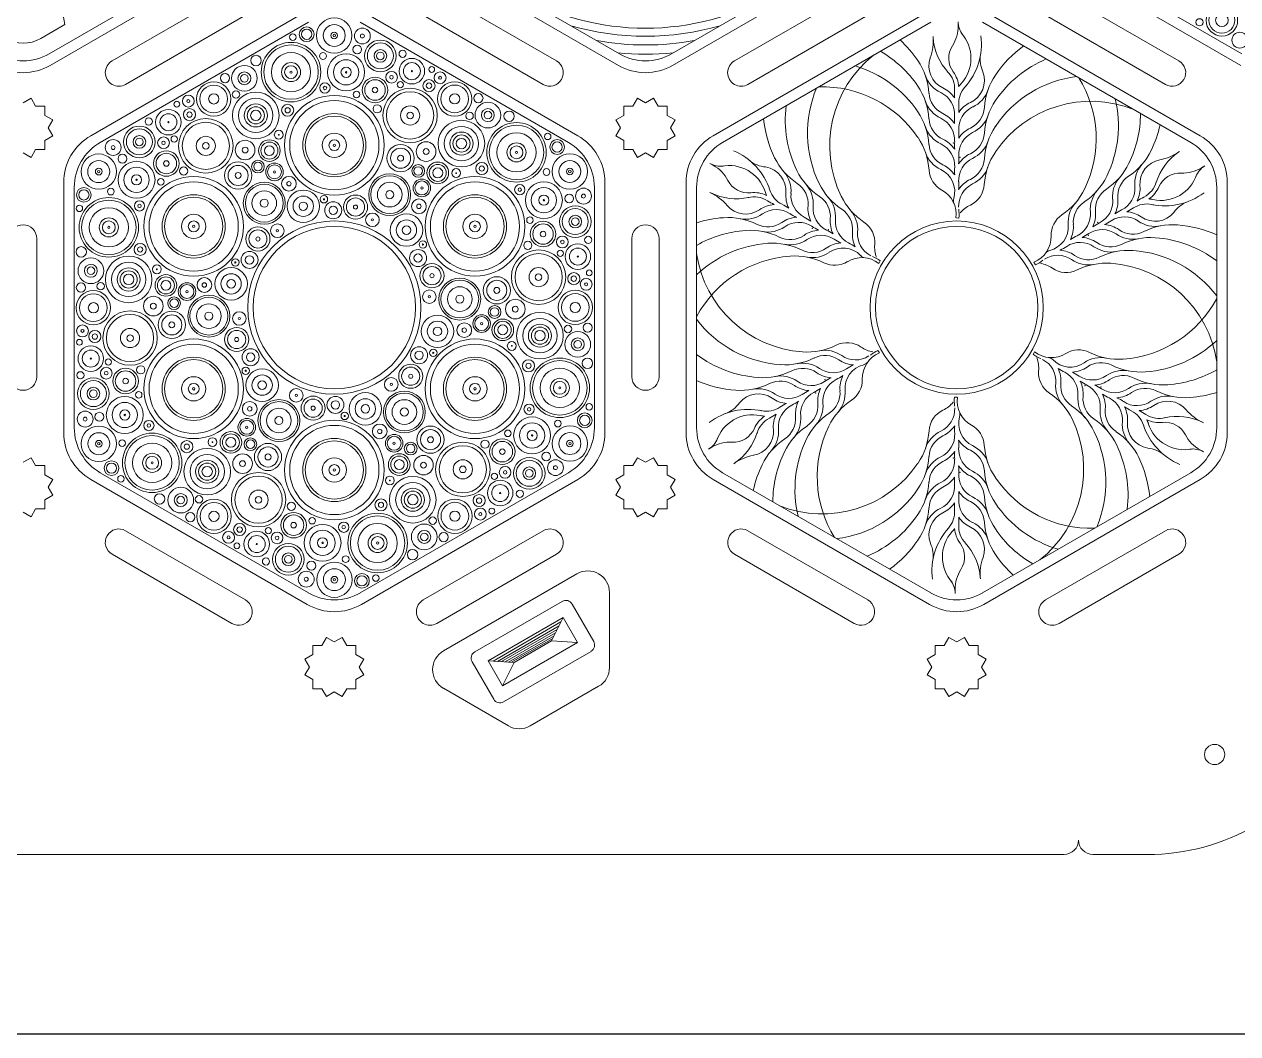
# Model space of a CAD drawing. Header units: millimetres. Extents: x -13 to 887, y 0 to 600.
# Drawn here: x 224 to 392.2, y 0 to 139.9 of the extents above; entities that cross this region are included whole.
import ezdxf

# ---------------------------------------------------------------- set-up
doc = ezdxf.new("R2010")
doc.units = ezdxf.units.MM
doc.layers.get('0').update_dxf_attribs({"true_color": 0x000000})
for name, color, linetype, lineweight, true_color in [('Cut_First', 1, 'Continuous', 20, 0xff0000), ('Cut_Second', 1, 'Continuous', 20, 0xff0000), ('Vector Engrave', 5, 'Continuous', 0, 0x0000ff)]:
    doc.layers.add(name, color=color, linetype=linetype, lineweight=lineweight, true_color=true_color)

msp = doc.modelspace()

# ---------------------------------------------------------------- linework, layer by layer
msp.add_line((-13, 0), (887, 0))
at = {"layer": 'Cut_First'}
for p, q in [((227.62, 134.17), (257.62, 151.49)), ((276.38, 151.49), (306.38, 134.17)), ((313.88, 134.17), (343.88, 151.49)), ((362.62, 151.49), (392.62, 134.17)), ((263.25, 141.75), (233.25, 124.43)), ((300.75, 124.43), (270.75, 141.75)), ((349.5, 141.75), (319.5, 124.43)), ((387, 124.43), (357, 141.75)), ((229.5, 117.93), (229.5, 83.29)), ((304.5, 83.29), (304.5, 117.93)), ((315.75, 117.93), (315.75, 83.29)), ((390.75, 83.29), (390.75, 117.93)), ((233.25, 76.79), (263.25, 59.47)), ((270.75, 59.47), (300.75, 76.79)), ((319.5, 76.79), (349.5, 59.47)), ((357, 59.47), (387, 76.79))]:
    msp.add_line(p, q, dxfattribs=at)
for centre, radius in [((267, 100.61), 11.25), ((353.25, 100.61), 11.25), ((389, 38.69), 1.4)]:
    msp.add_circle(centre, radius, dxfattribs=at)
for centre, start, end in [((223.87, 140.66), 240, 300), ((310.12, 140.66), 240, 300), ((237, 117.93), 120, 180), ((297, 117.93), 360, 60), ((323.25, 117.93), 120, 180), ((383.25, 117.93), 360, 60), ((237, 83.29), 180, 240), ((297, 83.29), 300, 360), ((323.25, 83.29), 180, 240), ((383.25, 83.29), 300, 360), ((267, 65.97), 240, 300), ((353.25, 65.97), 240, 300)]:
    msp.add_arc(centre, 7.5, start, end, dxfattribs=at)
at = {"layer": 'Cut_Second'}
for p, q in [((236.2, 134.79), (252.8, 144.37)), ((281.2, 144.37), (297.8, 134.79)), ((322.45, 134.79), (339.05, 144.37)), ((367.45, 144.37), (384.05, 134.79)), ((254.68, 141.13), (238.07, 131.54)), ((295.93, 131.54), (279.32, 141.13)), ((340.93, 141.13), (324.32, 131.54)), ((382.18, 131.54), (365.57, 141.13)), ((224.97, 129.61), (223.87, 128.97)), ((225.61, 128.51), (224.97, 129.61)), ((309.03, 129.61), (308.39, 128.51)), ((310.12, 128.97), (309.03, 129.61)), ((311.22, 129.61), (310.12, 128.97)), ((311.86, 128.51), (311.22, 129.61)), ((226.87, 128.51), (225.61, 128.51)), ((226.87, 127.24), (226.87, 128.51)), ((308.39, 128.51), (307.12, 128.51)), ((307.12, 128.51), (307.12, 127.24)), ((313.12, 128.51), (311.86, 128.51)), ((313.12, 127.24), (313.12, 128.51)), ((227.97, 126.61), (226.87, 127.24)), ((227.34, 125.51), (227.97, 126.61)), ((307.12, 127.24), (306.03, 126.61)), ((306.03, 126.61), (306.66, 125.51)), ((314.22, 126.61), (313.12, 127.24)), ((313.59, 125.51), (314.22, 126.61)), ((227.97, 124.41), (227.34, 125.51)), ((306.66, 125.51), (306.03, 124.41)), ((314.22, 124.41), (313.59, 125.51)), ((226.87, 123.78), (227.97, 124.41)), ((226.87, 122.51), (226.87, 123.78)), ((306.03, 124.41), (307.12, 123.78)), ((307.12, 123.78), (307.12, 122.51)), ((313.12, 123.78), (314.22, 124.41)), ((313.12, 122.51), (313.12, 123.78)), ((223.87, 122.04), (224.97, 121.41)), ((224.97, 121.41), (225.61, 122.51)), ((225.61, 122.51), (226.87, 122.51)), ((307.12, 122.51), (308.39, 122.51)), ((308.39, 122.51), (309.03, 121.41)), ((309.03, 121.41), (310.12, 122.04)), ((310.12, 122.04), (311.22, 121.41)), ((311.22, 121.41), (311.86, 122.51)), ((311.86, 122.51), (313.12, 122.51)), ((225.75, 110.19), (225.75, 91.03)), ((308.25, 91.03), (308.25, 110.19)), ((312, 110.19), (312, 91.03)), ((224.97, 79.81), (223.87, 79.18)), ((225.61, 78.71), (224.97, 79.81)), ((309.03, 79.81), (308.39, 78.71)), ((310.12, 79.18), (309.03, 79.81)), ((311.22, 79.81), (310.12, 79.18)), ((311.86, 78.71), (311.22, 79.81)), ((226.87, 78.71), (225.61, 78.71)), ((226.87, 77.44), (226.87, 78.71)), ((227.97, 76.81), (226.87, 77.44)), ((307.12, 77.44), (306.03, 76.81)), ((308.39, 78.71), (307.12, 78.71)), ((307.12, 78.71), (307.12, 77.44)), ((313.12, 78.71), (311.86, 78.71)), ((313.12, 77.44), (313.12, 78.71)), ((314.22, 76.81), (313.12, 77.44)), ((227.34, 75.71), (227.97, 76.81)), ((227.97, 74.61), (227.34, 75.71)), ((306.03, 76.81), (306.66, 75.71)), ((306.66, 75.71), (306.03, 74.61)), ((313.59, 75.71), (314.22, 76.81)), ((314.22, 74.61), (313.59, 75.71)), ((226.87, 73.98), (227.97, 74.61)), ((306.03, 74.61), (307.12, 73.98)), ((313.12, 73.98), (314.22, 74.61)), ((224.97, 71.61), (225.61, 72.71)), ((225.61, 72.71), (226.87, 72.71)), ((226.87, 72.71), (226.87, 73.98)), ((307.12, 73.98), (307.12, 72.71)), ((307.12, 72.71), (308.39, 72.71)), ((308.39, 72.71), (309.03, 71.61)), ((311.22, 71.61), (311.86, 72.71)), ((311.86, 72.71), (313.12, 72.71)), ((313.12, 72.71), (313.12, 73.98)), ((223.87, 72.25), (224.97, 71.61)), ((309.03, 71.61), (310.12, 72.25)), ((310.12, 72.25), (311.22, 71.61)), ((238.07, 69.68), (254.68, 60.1)), ((279.32, 60.1), (295.93, 69.68)), ((324.32, 69.68), (340.93, 60.1)), ((365.57, 60.1), (382.18, 69.68)), ((252.8, 56.85), (236.2, 66.43)), ((297.8, 66.43), (281.2, 56.85)), ((339.05, 56.85), (322.45, 66.43)), ((384.05, 66.43), (367.45, 56.85)), ((300.63, 63.73), (282.12, 53.05)), ((305.13, 61.13), (305.13, 50.74)), ((265.9, 54.91), (265.27, 53.81)), ((267, 54.28), (265.9, 54.91)), ((268.1, 54.91), (267, 54.28)), ((268.73, 53.81), (268.1, 54.91)), ((352.15, 54.91), (351.52, 53.81)), ((353.25, 54.28), (352.15, 54.91)), ((354.35, 54.91), (353.25, 54.28)), ((354.98, 53.81), (354.35, 54.91)), ((264, 52.55), (262.9, 51.91)), ((265.27, 53.81), (264, 53.81)), ((264, 53.81), (264, 52.55)), ((270, 53.81), (268.73, 53.81)), ((270, 52.55), (270, 53.81)), ((271.1, 51.91), (270, 52.55)), ((350.25, 52.55), (349.15, 51.91)), ((351.52, 53.81), (350.25, 53.81)), ((350.25, 53.81), (350.25, 52.55)), ((356.25, 53.81), (354.98, 53.81)), ((356.25, 52.55), (356.25, 53.81)), ((357.35, 51.91), (356.25, 52.55)), ((262.9, 51.91), (263.54, 50.81)), ((263.54, 50.81), (262.9, 49.72)), ((270.46, 50.81), (271.1, 51.91)), ((271.1, 49.72), (270.46, 50.81)), ((349.15, 51.91), (349.79, 50.81)), ((349.79, 50.81), (349.15, 49.72)), ((356.71, 50.81), (357.35, 51.91)), ((357.35, 49.72), (356.71, 50.81)), ((262.9, 49.72), (264, 49.08)), ((264, 49.08), (264, 47.81)), ((270, 49.08), (271.1, 49.72)), ((270, 47.81), (270, 49.08)), ((349.15, 49.72), (350.25, 49.08)), ((350.25, 49.08), (350.25, 47.81)), ((356.25, 49.08), (357.35, 49.72)), ((356.25, 47.81), (356.25, 49.08)), ((264, 47.81), (265.27, 47.81)), ((265.27, 47.81), (265.9, 46.72)), ((265.9, 46.72), (267, 47.35)), ((267, 47.35), (268.1, 46.72)), ((268.1, 46.72), (268.73, 47.81)), ((268.73, 47.81), (270, 47.81)), ((291.12, 42.66), (282.12, 47.86)), ((303.63, 48.14), (294.12, 42.66)), ((350.25, 47.81), (351.52, 47.81)), ((351.52, 47.81), (352.15, 46.72)), ((352.15, 46.72), (353.25, 47.35)), ((353.25, 47.35), (354.35, 46.72)), ((354.35, 46.72), (354.98, 47.81)), ((354.98, 47.81), (356.25, 47.81)), ((368.13, 24.84), (165.87, 24.84)), ((379.68, 24.84), (372.13, 24.84))]:
    msp.add_line(p, q, dxfattribs=at)
for centre, radius, start, end in [((237.14, 133.17), 1.88, 120, 300), ((296.86, 133.17), 1.88, 240, 60), ((323.39, 133.17), 1.88, 120, 300), ((383.11, 133.17), 1.88, 240, 60), ((223.87, 110.19), 1.88, 0, 180), ((310.12, 110.19), 1.88, 0, 180), ((223.87, 91.03), 1.88, 180, 0), ((310.12, 91.03), 1.88, 180, 0), ((237.14, 68.06), 1.88, 60, 240), ((296.86, 68.06), 1.88, 300, 120), ((323.39, 68.06), 1.88, 60, 240), ((383.11, 68.06), 1.88, 300, 120), ((302.13, 61.13), 3, 0, 120), ((253.74, 58.47), 1.88, 240, 60), ((280.26, 58.47), 1.88, 120, 300), ((339.99, 58.47), 1.88, 240, 60), ((366.51, 58.47), 1.88, 120, 300), ((283.62, 50.45), 3, 120, 240), ((302.13, 50.74), 3, 300, 0), ((292.62, 45.26), 3, 240, 300), ((379.68, 54.83), 30, 270, 330), ((368.13, 26.84), 2, 270, 0), ((372.13, 26.84), 2, 180, 270)]:
    msp.add_arc(centre, radius, start, end, dxfattribs=at)
at = {"layer": 'Vector Engrave'}
for p, q in [((256.31, 152.42), (227.48, 135.77)), ((306.52, 135.77), (277.69, 152.42)), ((342.56, 152.42), (313.73, 135.77)), ((392.77, 135.77), (363.94, 152.42)), ((228.78, 144.79), (229.65, 139.83)), ((226.31, 137.9), (229.65, 139.83)), ((234.56, 123.5), (263.4, 140.14)), ((270.6, 140.14), (299.44, 123.5)), ((320.81, 123.5), (349.65, 140.14)), ((353.46, 139.67), (353.45, 140.21)), ((356.85, 140.14), (385.69, 123.5)), ((319.53, 120.32), (319.05, 120.58)), ((387.18, 119.96), (387.65, 120.24)), ((230.96, 83.96), (230.96, 117.26)), ((303.04, 117.26), (303.04, 83.96)), ((317.21, 83.96), (317.21, 117.26)), ((389.29, 117.26), (389.29, 83.96)), ((353.16, 113.03), (353.56, 113.02)), ((342.45, 106.74), (342.65, 107.09)), ((363.96, 106.9), (364.16, 106.55)), ((364.29, 106.99), (364.29, 106.99)), ((342.54, 94.32), (342.34, 94.67)), ((364.05, 94.48), (363.85, 94.13)), ((364.29, 94.24), (364.29, 94.24)), ((353.34, 88.19), (352.94, 88.2)), ((353.25, 87.86), (353.25, 87.86)), ((319.32, 81.26), (318.85, 80.98)), ((386.97, 80.9), (387.45, 80.64)), ((263.4, 61.08), (234.56, 77.72)), ((299.44, 77.72), (270.6, 61.08)), ((349.65, 61.08), (320.81, 77.72)), ((385.69, 77.72), (356.85, 61.08)), ((353.04, 61.55), (353.05, 61.01)), ((286.46, 52.91), (298.58, 59.91)), ((299.95, 59.54), (302.95, 54.35)), ((288.32, 51.68), (298.72, 57.68)), ((298.72, 57.68), (297.12, 54.44)), ((298.72, 57.68), (300.72, 54.21)), ((289, 51.63), (298.41, 57.07)), ((289.62, 51.59), (298.14, 56.52)), ((290.17, 51.56), (297.89, 56.02)), ((290.68, 51.53), (297.67, 55.56)), ((300.72, 54.21), (290.32, 48.21)), ((291.13, 51.5), (297.47, 55.15)), ((291.55, 51.47), (297.28, 54.78)), ((297.12, 54.44), (291.92, 51.44)), ((297.12, 54.44), (300.72, 54.21)), ((302.58, 52.98), (290.46, 45.98)), ((289.09, 46.35), (286.09, 51.54)), ((290.32, 48.21), (288.32, 51.68)), ((288.32, 51.68), (291.92, 51.44)), ((291.92, 51.44), (290.32, 48.21))]:
    msp.add_line(p, q, dxfattribs=at)
for centre, radius in [((390, 140.43), 2.19), ((390, 140.43), 1.8), ((390, 140.43), 0.877), ((266.99, 138.31), 2.45), ((266.99, 138.31), 1.52), ((386.9, 140.14), 0.501), ((261.24, 138.08), 0.45), ((263.17, 138.48), 1.02), ((263.17, 138.48), 0.713), ((266.99, 138.31), 0.461), ((266.99, 138.31), 0.169), ((270.89, 138.24), 1.1), ((270.89, 138.24), 0.274), ((392.49, 137.67), 1.1), ((261, 133.24), 4.12), ((261, 133.24), 3.77), ((270.18, 136.37), 0.609), ((273.38, 135.49), 2.19), ((273.38, 135.49), 1.8), ((273.38, 135.49), 0.877), ((276.47, 135.78), 0.501), ((256.15, 134.84), 0.726), ((261, 133.24), 2.72), ((261, 133.24), 1.32), ((265.43, 135.47), 0.467), ((268.63, 133.21), 2.56), ((268.63, 133.21), 1.75), ((273.38, 135.49), 0.53), ((277.75, 133.37), 1.77), ((277.75, 133.37), 1.18), ((251.85, 132.41), 0.645), ((254.54, 132.38), 1.78), ((254.54, 132.38), 0.894), ((254.54, 132.38), 0.528), ((261, 133.24), 0.89), ((261, 133.24), 0.15), ((268.63, 133.21), 0.707), ((268.63, 133.21), 0.103), ((274.93, 132.53), 0.814), ((277.75, 133.37), 0.0766), ((280.5, 133.61), 0.403), ((281.66, 132.45), 0.822), ((250.29, 129.52), 2.38), ((250.29, 129.52), 1.92), ((265.7, 131.04), 0.714), ((265.7, 131.04), 0.241), ((272.64, 130.76), 1.77), ((272.64, 130.76), 1.42), ((274.93, 132.53), 0.247), ((276.14, 131.51), 0.436), ((280.12, 131.36), 0.839), ((280.12, 131.36), 0.375), ((283.68, 129.53), 2.38), ((281.66, 132.45), 0.209), ((283.68, 129.53), 1.92), ((246.76, 129.22), 0.822), ((250.29, 129.52), 0.709), ((253.37, 130.13), 0.514), ((256.12, 127.24), 3.23), ((256.12, 127.24), 2.38), ((267, 123.11), 6.9), ((270.07, 130.14), 0.453), ((272.64, 130.76), 0.384), ((277.5, 127.24), 3.77), ((277.5, 127.24), 3.27), ((283.68, 129.53), 0.709), ((286.96, 129.63), 0.645), ((244.01, 126.3), 1.77), ((245.17, 128.8), 0.403), ((246.93, 127.35), 0.839), ((246.76, 129.22), 0.209), ((256.12, 127.24), 1.6), ((256.12, 127.24), 1.19), ((256.12, 127.24), 0.722), ((260.53, 127.95), 0.837), ((260.53, 127.95), 0.36), ((267, 123.11), 6.18), ((272.95, 128.15), 0.573), ((277.5, 127.24), 1.33), ((288.28, 127.28), 1.78), ((288.28, 127.28), 0.894), ((291.22, 127.12), 0.726), ((241.28, 126.4), 0.501), ((244.01, 126.3), 1.18), ((244.01, 126.3), 0.0766), ((249.19, 123.02), 3.77), ((249.19, 123.02), 3.27), ((246.93, 127.35), 0.375), ((267, 123.11), 4.38), ((267, 123.11), 4.04), ((277.5, 127.24), 0.458), ((284.62, 123.34), 3.23), ((285.75, 127.17), 0.514), ((288.28, 127.28), 0.528), ((292.25, 122.12), 4.12), ((239.98, 123.57), 2.19), ((239.98, 123.57), 1.8), ((239.98, 123.57), 0.877), ((259.3, 124.56), 0.614), ((259.3, 124.56), 0.0555), ((267, 123.11), 1.68), ((284.62, 123.34), 2.38), ((284.62, 123.34), 1.6), ((284.62, 123.34), 1.19), ((292.25, 122.12), 3.77), ((292.25, 122.12), 2.72), ((296.57, 124.33), 0.45), ((236.35, 122.79), 1.1), ((236.35, 122.79), 0.274), ((239.98, 123.57), 0.53), ((243.33, 123.44), 0.814), ((243.33, 123.44), 0.247), ((244.81, 123.98), 0.436), ((249.19, 123.02), 1.33), ((249.19, 123.02), 0.458), ((254.64, 122.44), 1.36), ((254.64, 122.44), 0.404), ((258, 122.36), 1.5), ((258, 122.36), 1.18), ((258, 122.36), 0.685), ((267, 123.11), 0.75), ((267, 123.11), 0.168), ((276.19, 121.31), 1.89), ((279.72, 122.23), 1.36), ((284.62, 123.34), 0.722), ((292.25, 122.12), 1.32), ((292.25, 122.12), 0.89), ((297.88, 122.86), 1.02), ((297.88, 122.86), 0.713), ((234.35, 119.45), 2.45), ((237.63, 121.24), 0.609), ((243.72, 120.57), 1.77), ((243.72, 120.57), 1.42), ((276.19, 121.31), 1.39), ((276.19, 121.31), 0.416), ((279.72, 122.23), 0.404), ((292.25, 122.12), 0.15), ((299.64, 119.47), 2.45), ((234.35, 119.45), 1.52), ((234.35, 119.45), 0.461), ((234.35, 119.45), 0.169), ((239.59, 118.32), 2.56), ((239.59, 118.32), 1.75), ((243.72, 120.57), 0.384), ((246.12, 119.53), 0.573), ((253.67, 118.92), 1.89), ((253.67, 118.92), 1.39), ((256.42, 120.15), 0.878), ((256.42, 120.15), 0.597), ((258.71, 119.41), 1.22), ((258.71, 119.41), 0.964), ((258.71, 119.41), 0.161), ((278.63, 119.54), 0.878), ((278.63, 119.54), 0.597), ((281.34, 119.28), 1.5), ((281.34, 119.28), 1.18), ((281.34, 119.28), 0.685), ((283.89, 119.25), 0.614), ((287.44, 119.88), 0.837), ((287.44, 119.88), 0.36), ((296.4, 119.4), 0.467), ((299.64, 119.47), 1.52), ((299.64, 119.47), 0.461), ((299.64, 119.47), 0.169), ((239.59, 118.32), 0.707), ((239.59, 118.32), 0.103), ((247.51, 111.86), 6.9), ((247.51, 111.86), 6.18), ((242.96, 118.04), 0.453), ((253.67, 118.92), 0.416), ((257.29, 115.08), 2.9), ((260.71, 117.77), 1.02), ((260.71, 117.77), 0.306), ((274.68, 116.26), 2.9), ((274.68, 116.26), 2.62), ((274.68, 116.26), 1.71), ((279.13, 117.19), 1.22), ((279.13, 117.19), 0.964), ((286.49, 111.86), 6.9), ((286.49, 111.86), 6.18), ((283.89, 119.25), 0.0555), ((296.04, 115.49), 2.56), ((232.29, 116.23), 1.02), ((232.29, 116.23), 0.713), ((236.03, 116.68), 0.467), ((247.51, 111.86), 4.38), ((257.29, 115.08), 2.62), ((257.29, 115.08), 1.71), ((262.7, 114.65), 2.25), ((262.7, 114.65), 1.41), ((265.56, 115.62), 0.513), ((269.94, 114.54), 1.67), ((274.68, 116.26), 0.562), ((279.13, 117.19), 0.161), ((286.49, 111.86), 4.38), ((292.7, 116.95), 0.714), ((292.7, 116.95), 0.241), ((296.04, 115.49), 1.75), ((296.04, 115.49), 0.707), ((299.56, 115.73), 0.609), ((301.53, 116.06), 1.1), ((301.53, 116.06), 0.274), ((231.67, 114.36), 0.45), ((235.75, 111.73), 4.12), ((235.75, 111.73), 3.77), ((235.75, 111.73), 2.72), ((240, 114.7), 0.714), ((240, 114.7), 0.241), ((247.51, 111.86), 4.04), ((257.29, 115.08), 0.562), ((262.7, 114.65), 0.591), ((265.56, 115.62), 0.0828), ((266.85, 114.09), 1.18), ((266.85, 114.09), 0.583), ((269.94, 114.54), 1.26), ((269.94, 114.54), 0.286), ((278.72, 114.64), 1.02), ((278.72, 114.64), 0.306), ((286.49, 111.86), 4.04), ((296.04, 115.49), 0.103), ((300.39, 112.53), 2.19), ((235.75, 111.73), 1.32), ((247.51, 111.86), 1.68), ((272.28, 112.77), 0.942), ((272.28, 112.77), 0.158), ((277, 111.35), 2.25), ((277, 111.35), 1.41), ((286.49, 111.86), 1.68), ((294.11, 112.72), 0.453), ((300.39, 112.53), 1.8), ((300.39, 112.53), 0.877), ((300.39, 112.53), 0.53), ((235.75, 111.73), 0.89), ((235.75, 111.73), 0.15), ((247.51, 111.86), 0.75), ((247.51, 111.86), 0.168), ((256.41, 110.12), 1.67), ((267, 100.61), 12), ((256.41, 110.12), 1.26), ((259.11, 111.26), 0.942), ((259.11, 111.26), 0.158), ((277, 111.35), 0.591), ((286.49, 111.86), 0.75), ((286.49, 111.86), 0.168), ((295.93, 110.8), 1.77), ((295.93, 110.8), 1.42), ((295.93, 110.8), 0.384), ((353.25, 100.61), 12), ((240.09, 108.67), 0.837), ((256.41, 110.12), 0.286), ((279.28, 109.36), 0.513), ((279.28, 109.36), 0.0828), ((293.82, 109.23), 0.573), ((298.61, 109.7), 0.814), ((298.61, 109.7), 0.247), ((300.75, 107.68), 1.77), ((302.19, 109.99), 0.501), ((231.93, 108.33), 0.726), ((238.5, 104.51), 3.23), ((240.09, 108.67), 0.36), ((255.25, 107.22), 1.18), ((255.25, 107.22), 0.583), ((278.6, 107.48), 1.18), ((278.6, 107.48), 0.583), ((295.31, 104.83), 3.77), ((295.31, 104.83), 3.27), ((298.33, 108.14), 0.436), ((300.75, 107.68), 1.18), ((300.75, 107.68), 0.0766), ((233.26, 105.71), 1.78), ((233.26, 105.71), 0.894), ((233.26, 105.71), 0.528), ((238.5, 104.51), 2.38), ((238.5, 104.51), 1.6), ((242.41, 105.92), 0.614), ((242.41, 105.92), 0.0555), ((252.7, 103.9), 2.25), ((253.28, 106.87), 0.513), ((253.28, 106.87), 0.0828), ((280.53, 105.03), 1.67), ((280.53, 105.03), 1.26), ((295.31, 104.83), 1.33), ((238.5, 104.51), 1.19), ((238.5, 104.51), 0.722), ((243.66, 103.69), 1.5), ((243.66, 103.69), 1.18), ((243.66, 103.69), 0.685), ((248.99, 103.74), 1.02), ((252.7, 103.9), 1.41), ((252.7, 103.9), 0.591), ((280.53, 105.03), 0.286), ((284.39, 101.79), 2.9), ((284.39, 101.79), 2.62), ((289.52, 103), 1.89), ((289.52, 103), 1.39), ((295.31, 104.83), 0.458), ((300.19, 104.62), 0.839), ((300.19, 104.62), 0.375), ((301.9, 103.84), 0.822), ((302.33, 105.42), 0.403), ((231.89, 103.39), 0.645), ((233.61, 100.59), 2.38), ((234.62, 103.57), 0.514), ((246.58, 102.83), 1.22), ((246.58, 102.83), 0.964), ((246.58, 102.83), 0.161), ((248.99, 103.74), 0.306), ((280.17, 102.12), 0.942), ((284.39, 101.79), 1.71), ((289.52, 103), 0.416), ((300.39, 100.63), 2.38), ((301.9, 103.84), 0.209), ((233.61, 100.59), 1.92), ((233.61, 100.59), 0.709), ((241.92, 100.82), 1.36), ((241.92, 100.82), 0.404), ((244.79, 101.22), 0.878), ((244.79, 101.22), 0.597), ((249.61, 99.43), 2.9), ((249.61, 99.43), 2.62), ((249.61, 99.43), 1.71), ((280.17, 102.12), 0.158), ((284.39, 101.79), 0.562), ((292.08, 100.4), 1.36), ((300.39, 100.63), 1.92), ((300.39, 100.63), 0.709), ((238.69, 96.39), 3.77), ((238.69, 96.39), 3.27), ((244.48, 98.22), 1.89), ((244.48, 98.22), 1.39), ((249.61, 99.43), 0.562), ((253.83, 99.1), 0.942), ((253.83, 99.1), 0.158), ((281.3, 97.32), 2.25), ((287.42, 98.39), 1.22), ((287.42, 98.39), 0.964), ((289.21, 100), 0.878), ((289.21, 100), 0.597), ((292.08, 100.4), 0.404), ((295.5, 96.72), 3.23), ((232.1, 97.38), 0.822), ((232.1, 97.38), 0.209), ((238.69, 96.39), 1.33), ((244.48, 98.22), 0.416), ((253.47, 96.19), 1.67), ((281.3, 97.32), 1.41), ((281.3, 97.32), 0.591), ((285.01, 97.48), 1.02), ((285.01, 97.48), 0.306), ((287.42, 98.39), 0.161), ((290.34, 97.53), 1.5), ((290.34, 97.53), 1.18), ((290.34, 97.53), 0.685), ((295.5, 96.72), 2.38), ((295.5, 96.72), 1.6), ((295.5, 96.72), 1.19), ((299.38, 97.65), 0.514), ((302.11, 97.83), 0.645), ((231.67, 95.8), 0.403), ((233.81, 96.6), 0.839), ((233.81, 96.6), 0.375), ((238.69, 96.39), 0.458), ((247.51, 89.36), 6.9), ((253.47, 96.19), 1.26), ((253.47, 96.19), 0.286), ((286.49, 89.36), 6.9), ((291.59, 95.3), 0.614), ((295.5, 96.72), 0.722), ((300.74, 95.52), 1.78), ((300.74, 95.52), 0.894), ((300.74, 95.52), 0.528), ((233.25, 93.54), 1.77), ((233.25, 93.54), 1.18), ((247.51, 89.36), 6.18), ((255.4, 93.74), 1.18), ((255.4, 93.74), 0.583), ((278.75, 94), 1.18), ((278.75, 94), 0.583), ((280.72, 94.35), 0.513), ((286.49, 89.36), 6.18), ((280.72, 94.35), 0.0828), ((291.59, 95.3), 0.0555), ((233.25, 93.54), 0.0766), ((235.67, 93.08), 0.436), ((240.18, 91.99), 0.573), ((247.51, 89.36), 4.38), ((247.51, 89.36), 4.04), ((277.59, 91.1), 1.67), ((286.49, 89.36), 4.38), ((286.49, 89.36), 4.04), ((293.91, 92.55), 0.837), ((293.91, 92.55), 0.36), ((298.25, 89.49), 4.12), ((298.25, 89.49), 3.77), ((302.07, 92.89), 0.726), ((231.81, 91.23), 0.501), ((233.61, 88.69), 2.19), ((235.39, 91.52), 0.814), ((235.39, 91.52), 0.247), ((238.07, 90.43), 1.77), ((238.07, 90.43), 1.42), ((247.51, 89.36), 1.68), ((254.72, 91.86), 0.513), ((254.72, 91.86), 0.0828), ((257, 89.87), 2.25), ((257, 89.87), 1.41), ((274.89, 89.96), 0.942), ((277.59, 91.1), 1.26), ((277.59, 91.1), 0.286), ((286.49, 89.36), 1.68), ((298.25, 89.49), 2.72), ((298.25, 89.49), 1.32), ((233.61, 88.69), 1.8), ((233.61, 88.69), 0.877), ((233.61, 88.69), 0.53), ((238.07, 90.43), 0.384), ((247.51, 89.36), 0.75), ((247.51, 89.36), 0.168), ((257, 89.87), 0.591), ((261.72, 88.45), 0.942), ((274.89, 89.96), 0.158), ((286.49, 89.36), 0.75), ((286.49, 89.36), 0.168), ((298.25, 89.49), 0.89), ((298.25, 89.49), 0.15), ((237.96, 85.73), 2.56), ((237.96, 85.73), 1.75), ((239.89, 88.51), 0.453), ((255.28, 86.58), 1.02), ((259.32, 84.96), 2.9), ((259.32, 84.96), 2.62), ((261.72, 88.45), 0.158), ((264.06, 86.68), 1.67), ((264.06, 86.68), 1.26), ((267.15, 87.13), 1.18), ((267.15, 87.13), 0.583), ((271.3, 86.58), 2.25), ((271.3, 86.58), 1.41), ((276.71, 86.14), 2.9), ((276.71, 86.14), 2.62), ((276.71, 86.14), 1.71), ((232.47, 85.16), 1.1), ((234.44, 85.49), 0.609), ((237.96, 85.73), 0.707), ((237.96, 85.73), 0.103), ((255.28, 86.58), 0.306), ((259.32, 84.96), 1.71), ((264.06, 86.68), 0.286), ((268.44, 85.6), 0.513), ((271.3, 86.58), 0.591), ((276.71, 86.14), 0.562), ((294, 86.52), 0.714), ((294, 86.52), 0.241), ((301.71, 84.99), 1.02), ((302.33, 86.86), 0.45), ((234.36, 81.75), 2.45), ((232.47, 85.16), 0.274), ((241.3, 84.27), 0.714), ((241.3, 84.27), 0.241), ((254.87, 84.03), 1.22), ((254.87, 84.03), 0.964), ((254.87, 84.03), 0.161), ((259.32, 84.96), 0.562), ((267, 78.11), 6.9), ((267, 78.11), 6.18), ((268.44, 85.6), 0.0828), ((273.29, 83.45), 1.02), ((280.33, 82.31), 1.89), ((294.41, 82.9), 2.56), ((294.41, 82.9), 1.75), ((299.65, 81.77), 2.45), ((297.97, 84.54), 0.467), ((301.71, 84.99), 0.713), ((234.36, 81.75), 1.52), ((241.75, 79.1), 4.12), ((241.75, 79.1), 3.77), ((250.11, 81.97), 0.614), ((252.66, 81.94), 1.5), ((252.66, 81.94), 1.18), ((252.66, 81.94), 0.685), ((255.37, 81.68), 0.878), ((267, 78.11), 4.38), ((273.29, 83.45), 0.306), ((275.29, 81.81), 1.22), ((275.29, 81.81), 0.964), ((280.33, 82.31), 1.39), ((280.33, 82.31), 0.416), ((290.28, 80.65), 1.77), ((291.04, 83.19), 0.453), ((294.41, 82.9), 0.707), ((294.41, 82.9), 0.103), ((299.65, 81.77), 1.52), ((234.36, 81.75), 0.461), ((234.36, 81.75), 0.169), ((237.6, 81.82), 0.467), ((241.75, 79.1), 2.72), ((246.56, 81.34), 0.837), ((249.38, 77.88), 3.23), ((246.56, 81.34), 0.36), ((250.11, 81.97), 0.0555), ((255.37, 81.68), 0.597), ((257.81, 79.91), 1.89), ((257.81, 79.91), 1.39), ((267, 78.11), 4.04), ((275.29, 81.81), 0.161), ((277.58, 81.08), 0.878), ((277.58, 81.08), 0.597), ((284.81, 78.2), 3.77), ((284.81, 78.2), 3.27), ((287.88, 81.69), 0.573), ((290.28, 80.65), 1.42), ((290.28, 80.65), 0.384), ((299.65, 81.77), 0.461), ((299.65, 81.77), 0.169), ((236.12, 78.36), 1.02), ((236.12, 78.36), 0.713), ((241.75, 79.1), 1.32), ((241.75, 79.1), 0.89), ((241.75, 79.1), 0.15), ((249.38, 77.88), 2.38), ((249.38, 77.88), 1.6), ((249.38, 77.88), 1.19), ((254.28, 78.99), 1.36), ((254.28, 78.99), 0.404), ((257.81, 79.91), 0.416), ((267, 78.11), 1.68), ((276, 78.86), 1.5), ((276, 78.86), 1.18), ((276, 78.86), 0.685), ((279.36, 78.78), 1.36), ((279.36, 78.78), 0.404), ((284.81, 78.2), 1.33), ((294.02, 77.65), 2.19), ((294.02, 77.65), 1.8), ((296.37, 79.98), 0.609), ((297.65, 78.43), 1.1), ((249.38, 77.88), 0.722), ((256.5, 73.99), 3.77), ((267, 78.11), 0.75), ((267, 78.11), 0.168), ((284.81, 78.2), 0.458), ((289.19, 77.24), 0.436), ((290.67, 77.78), 0.814), ((290.67, 77.78), 0.247), ((294.02, 77.65), 0.877), ((294.02, 77.65), 0.53), ((297.65, 78.43), 0.274), ((237.43, 76.89), 0.45), ((245.72, 73.94), 1.78), ((256.5, 73.99), 3.27), ((274.7, 76.66), 0.614), ((274.7, 76.66), 0.0555), ((277.88, 73.99), 3.23), ((277.88, 73.99), 2.38), ((289.99, 74.92), 1.77), ((289.99, 74.92), 1.18), ((242.78, 74.1), 0.726), ((245.72, 73.94), 0.894), ((245.72, 73.94), 0.528), ((248.25, 74.05), 0.514), ((250.32, 71.69), 2.38), ((256.5, 73.99), 1.33), ((256.5, 73.99), 0.458), ((273.47, 73.27), 0.837), ((277.88, 73.99), 1.6), ((277.88, 73.99), 1.19), ((277.88, 73.99), 0.722), ((283.71, 71.71), 2.38), ((287.07, 73.87), 0.839), ((287.07, 73.87), 0.375), ((289.99, 74.92), 0.0766), ((292.72, 74.82), 0.501), ((250.32, 71.69), 1.92), ((250.32, 71.69), 0.709), ((261.05, 73.07), 0.573), ((273.47, 73.27), 0.36), ((283.71, 71.71), 1.92), ((283.71, 71.71), 0.709), ((287.24, 72), 0.822), ((288.83, 72.42), 0.403), ((247.04, 71.59), 0.645), ((253.88, 69.86), 0.839), ((261.36, 70.46), 1.77), ((261.36, 70.46), 1.42), ((261.36, 70.46), 0.384), ((263.93, 71.08), 0.453), ((268.3, 70.18), 0.714), ((273, 67.99), 4.12), ((273, 67.99), 3.77), ((273, 67.99), 2.72), ((280.63, 71.09), 0.514), ((287.24, 72), 0.209), ((252.34, 68.77), 0.822), ((252.34, 68.77), 0.209), ((253.88, 69.86), 0.375), ((256.25, 67.85), 1.77), ((256.25, 67.85), 1.18), ((257.86, 69.71), 0.436), ((259.07, 68.7), 0.814), ((265.37, 68.02), 2.56), ((265.37, 68.02), 1.75), ((268.3, 70.18), 0.241), ((273, 67.99), 1.32), ((279.46, 68.84), 1.78), ((279.46, 68.84), 0.894), ((279.46, 68.84), 0.528), ((282.15, 68.81), 0.645), ((253.5, 67.61), 0.403), ((256.25, 67.85), 0.0766), ((260.63, 65.74), 2.19), ((259.07, 68.7), 0.247), ((260.63, 65.74), 1.8), ((265.37, 68.02), 0.707), ((265.37, 68.02), 0.103), ((273, 67.99), 0.89), ((273, 67.99), 0.15), ((257.53, 65.44), 0.501), ((260.63, 65.74), 0.877), ((260.63, 65.74), 0.53), ((268.57, 65.75), 0.467), ((277.85, 66.38), 0.726), ((263.11, 62.98), 1.1), ((263.82, 64.85), 0.609), ((267.01, 62.91), 2.45), ((267.01, 62.91), 1.52), ((263.11, 62.98), 0.274), ((267.01, 62.91), 0.461), ((267.01, 62.91), 0.169), ((270.83, 62.75), 1.02), ((270.83, 62.75), 0.713), ((272.76, 63.14), 0.45)]:
    msp.add_circle(centre, radius, dxfattribs=at)
for centre, radius, start, end in [((310.12, 175.31), 35.99, 240, 300), ((310.12, 175.31), 37.11, 253.8118, 286.1882), ((348.46, 139.59), 5, 327.2095, 0.9548), ((356.45, 140.26), 3, 180.9548, 218.4342), ((223.87, 142.12), 4.88, 240, 300), ((343, 137.56), 7, 340.4644, 5.173), ((357.96, 138.62), 8, 184.0313, 222.655), ((350, 135.15), 5.23, 317.8952, 42.1729), ((347.68, 137.15), 9, 318.2345, 7.0237), ((310.12, 175.31), 38.31, 259.8357, 280.1643), ((334.63, 125.86), 16, 34.1168, 47.6794), ((355.34, 135.15), 3.19, 146.9891, 216.4403), ((371.87, 123.86), 16, 125.673, 145.8832), ((223.87, 142.01), 7.21, 240, 300), ((310.12, 175.31), 39.59, 264.443, 275.557), ((310.12, 142.01), 7.21, 240, 300), ((351.65, 123.02), 16, 128.2789, 205.8832), ((334.63, 122.31), 16, 34.1168, 59.7512), ((340.43, 129.79), 9, 3.4644, 34.1168), ((352.77, 134.09), 3.37, 160.4644, 244.7782), ((360.5, 135), 4, 170.4716, 205.4863), ((371.87, 120.31), 16, 112.808, 145.8832), ((334.64, 118.75), 16, 34.1168, 73.5336), ((349.6, 130.91), 3.37, 356.8622, 44.9341), ((349.6, 130.91), 3.95, 4.3063, 36.4403), ((353.73, 132.09), 3.37, 295.2218, 20.5356), ((334.64, 115.2), 16, 34.1168, 91.8027), ((340.43, 126.24), 9, 3.4644, 34.1168), ((352.77, 134.09), 4.08, 199.214, 244.7782), ((356.9, 128.91), 3.37, 137.8952, 183.1378), ((356.9, 128.91), 4.08, 137.8952, 145.6964), ((350, 135.15), 5.93, 317.8952, 320.7231), ((366.07, 127.79), 9, 145.8832, 176.5356), ((371.86, 116.75), 16, 97.1522, 145.8832), ((356.58, 124.02), 16, 334.1168, 31.8027), ((348.58, 124.8), 16, 157.1522, 205.8832), ((352.78, 130.54), 3.37, 183.4644, 244.7782), ((349.6, 127.36), 3.37, 356.8622, 64.7782), ((349.6, 127.36), 4.08, 34.3036, 64.7782), ((362.45, 130.21), 9.5, 176.8622, 183.3428), ((353.73, 132.09), 4.08, 295.2218, 340.786), ((359.66, 125.8), 16, 334.1168, 13.5336), ((345.5, 126.58), 16, 172.808, 205.8832), ((352.78, 130.54), 4.08, 199.214, 244.7782), ((356.9, 125.36), 4.08, 115.2218, 145.6964), ((344.05, 128.21), 9.5, 356.6572, 3.1378), ((356.9, 125.36), 3.37, 115.2218, 183.1378), ((353.72, 128.54), 3.37, 295.2218, 356.5356), ((366.07, 124.24), 9, 145.8832, 176.5356), ((371.86, 113.2), 16, 68.2789, 145.8832), ((342.42, 128.36), 16, 185.673, 205.8832), ((340.43, 122.68), 9, 3.4644, 34.1168), ((352.78, 126.98), 3.37, 183.4644, 244.7782), ((349.6, 123.8), 3.37, 356.8622, 64.7782), ((349.6, 123.8), 4.08, 34.3036, 64.7782), ((362.45, 126.65), 9.5, 176.8622, 183.3428), ((353.72, 128.54), 4.08, 295.2218, 340.786), ((362.73, 127.58), 16, 334.1168, 359.7512), ((352.78, 126.98), 4.08, 199.214, 244.7782), ((356.9, 121.8), 4.08, 115.2218, 145.6964), ((344.05, 124.65), 9.5, 356.6572, 3.1378), ((356.9, 121.8), 3.37, 115.2218, 183.1378), ((353.72, 124.98), 3.37, 295.2218, 356.5356), ((366.07, 120.68), 9, 145.8832, 176.5356), ((365.81, 129.36), 16, 334.1168, 347.6794), ((238.17, 117.26), 7.21, 120, 180), ((295.83, 117.26), 7.21, 360, 60), ((324.42, 117.26), 7.21, 120, 180), ((340.44, 119.12), 9, 3.4644, 34.1168), ((352.78, 123.43), 3.37, 183.4644, 244.7782), ((349.61, 120.24), 3.37, 356.8622, 64.7782), ((349.61, 120.24), 4.08, 34.3036, 64.7782), ((362.46, 123.1), 9.5, 176.8622, 183.3428), ((353.72, 124.98), 4.08, 295.2218, 340.786), ((382.08, 117.26), 7.21, 360, 60), ((318.82, 114.05), 9, 18.2345, 67.0237), ((336.12, 125.31), 9, 205.8832, 236.5356), ((352.78, 123.43), 4.08, 199.214, 244.7782), ((356.89, 118.24), 3.37, 115.2218, 183.1378), ((356.89, 118.24), 4.08, 115.2218, 145.6964), ((344.04, 121.1), 9.5, 356.6572, 3.1378), ((353.72, 121.43), 3.37, 295.2218, 356.5356), ((366.06, 117.12), 9, 145.8832, 176.5356), ((372.11, 126.31), 9, 303.4644, 334.1168), ((382.01, 117.77), 3.37, 100.4644, 184.7782), ((388.52, 115.54), 8, 124.0313, 162.655), ((380.12, 127.97), 7, 280.4644, 305.173), ((320.51, 123.21), 3, 240.9548, 278.4342), ((317.1, 115.95), 5, 27.2095, 60.9548), ((321.72, 115.07), 5.23, 17.8952, 102.1729), ((327.09, 124.08), 4, 230.4716, 265.4863), ((326.22, 116.77), 3.37, 355.2218, 80.5356), ((326.22, 116.77), 4.08, 355.2218, 40.786), ((339.2, 123.53), 9, 205.8832, 236.5356), ((352.79, 119.87), 3.37, 183.4644, 241.7778), ((349.61, 116.69), 3.37, 343.5415, 64.7782), ((349.61, 116.69), 4.08, 34.3036, 64.7782), ((362.46, 119.54), 9.5, 176.8622, 183.3428), ((353.72, 121.43), 4.08, 295.2218, 340.786), ((369.03, 124.53), 9, 303.4644, 334.1168), ((382.01, 117.77), 4.08, 139.214, 184.7782), ((384.61, 124.25), 5, 267.2095, 300.9548), ((389.19, 117.67), 3, 120.9548, 158.4342), ((324.38, 119.69), 3.19, 206.9891, 276.4403), ((329.3, 114.99), 3.37, 355.2218, 56.5356), ((342.28, 121.75), 9, 205.8832, 236.5356), ((356.89, 114.69), 3.37, 115.2218, 183.1378), ((356.89, 114.69), 4.08, 115.2218, 145.6964), ((344.04, 117.54), 9.5, 356.6572, 3.1378), ((365.95, 122.75), 9, 303.4644, 334.1168), ((378.93, 115.99), 4.08, 139.214, 184.7782), ((378.93, 115.99), 3.37, 123.4644, 184.7782), ((377.66, 118.93), 3.37, 296.8622, 344.9341), ((381.54, 120.69), 5.23, 257.8952, 342.1729), ((384.21, 116.07), 3.19, 86.9891, 156.4403), ((316.12, 110.21), 7, 40.4644, 65.173), ((322.69, 123.69), 8, 244.0313, 282.655), ((325.18, 112.6), 3.95, 64.3063, 96.4403), ((330.57, 117.93), 4.08, 197.8952, 205.6964), ((321.72, 115.07), 5.93, 17.8952, 20.7231), ((330.57, 117.93), 3.37, 197.8952, 243.1378), ((333.65, 116.15), 4.08, 175.2218, 205.6964), ((333.65, 116.15), 3.37, 175.2218, 243.1378), ((329.3, 114.99), 4.08, 355.2218, 40.786), ((349.39, 113.55), 3.8, 352.1403, 61.7778), ((353.71, 117.87), 3.37, 295.2218, 356.5356), ((362.88, 120.97), 9, 303.4644, 334.1168), ((375.85, 114.2), 4.08, 139.214, 184.7782), ((375.85, 114.2), 3.37, 123.4644, 184.7782), ((374.59, 117.15), 3.37, 296.8622, 4.7782), ((374.59, 117.15), 4.08, 334.3036, 4.7782), ((377.66, 118.93), 3.95, 304.3063, 336.4403), ((382.11, 123.71), 9, 258.2345, 307.0237), ((324.01, 116.94), 3.37, 220.4644, 304.7782), ((325.18, 112.6), 3.37, 56.8622, 104.9341), ((328.26, 110.82), 4.08, 94.3036, 124.7782), ((332.22, 123.38), 9.5, 236.8622, 243.3428), ((324.75, 106.44), 9.5, 56.6572, 63.1378), ((336.72, 114.36), 4.08, 175.2218, 205.6964), ((336.72, 114.36), 3.37, 175.2218, 243.1378), ((332.38, 113.2), 3.37, 355.2218, 56.5356), ((332.38, 113.2), 4.08, 355.2218, 40.786), ((345.36, 119.97), 9, 205.8832, 236.5356), ((353.8, 115.45), 1, 163.5415, 203.2963), ((356.89, 111.13), 4.08, 115.2218, 140.5509), ((372.78, 112.42), 4.08, 139.214, 184.7782), ((372.78, 112.42), 3.37, 123.4644, 184.7782), ((371.51, 115.36), 3.37, 296.8622, 4.7782), ((371.51, 115.36), 4.08, 334.3036, 4.7782), ((372.55, 122.38), 9.5, 296.6572, 303.1378), ((379.59, 111.6), 3.37, 77.8952, 123.1378), ((383.48, 107.44), 9.5, 116.8622, 123.3428), ((379.59, 111.6), 4.08, 77.8952, 85.6964), ((381.54, 120.69), 5.93, 257.8952, 260.7231), ((386.66, 111.53), 4, 110.4716, 145.4863), ((322.07, 97.11), 16, 94.1168, 107.6794), ((321.57, 104.09), 9, 63.4644, 94.1168), ((324.01, 116.94), 4.08, 259.214, 304.7782), ((328.26, 110.82), 3.37, 56.8622, 124.7782), ((331.34, 109.05), 4.08, 94.3036, 124.7782), ((335.3, 121.6), 9.5, 236.8622, 243.3428), ((327.83, 104.66), 9.5, 56.6572, 63.1378), ((339.8, 112.58), 4.08, 175.2218, 205.6964), ((339.8, 112.58), 3.37, 175.2218, 243.1378), ((335.46, 111.42), 3.37, 355.2218, 56.5356), ((335.46, 111.42), 4.08, 355.2218, 40.786), ((349.39, 113.55), 4.2, 352.7867, 9.6331), ((369.7, 110.64), 3.37, 123.4644, 181.7778), ((368.43, 113.58), 3.37, 296.8622, 4.7782), ((368.43, 113.58), 4.08, 334.3036, 4.7782), ((376.51, 109.82), 3.37, 55.2218, 123.1378), ((380.4, 105.66), 9.5, 116.8622, 123.3428), ((376.51, 109.82), 4.08, 55.2218, 85.6964), ((380.75, 115.94), 3.37, 235.2218, 320.5356), ((325.15, 95.34), 16, 94.1168, 119.7512), ((324.65, 102.32), 9, 63.4644, 94.1168), ((327.09, 115.16), 3.37, 243.4644, 304.7782), ((327.09, 115.16), 4.08, 259.214, 304.7782), ((331.34, 109.05), 3.37, 56.8622, 124.7782), ((334.42, 107.27), 4.08, 94.3036, 124.7782), ((338.38, 119.83), 9.5, 236.8622, 243.3428), ((330.91, 102.88), 9.5, 56.6572, 63.1378), ((342.88, 110.8), 4.08, 175.2218, 205.6964), ((342.88, 110.8), 3.37, 175.2218, 243.1378), ((338.53, 109.64), 3.37, 355.2218, 56.5356), ((365.35, 111.8), 3.37, 283.5415, 4.7782), ((365.35, 111.8), 4.08, 334.3036, 4.7782), ((373.42, 108.05), 3.37, 55.2218, 123.1378), ((377.33, 103.88), 9.5, 116.8622, 123.3428), ((369.47, 120.6), 9.5, 296.6572, 303.1378), ((373.42, 108.05), 4.08, 55.2218, 85.6964), ((377.67, 114.16), 3.37, 235.2218, 296.5356), ((380.75, 115.94), 4.08, 235.2218, 280.786), ((383.2, 103.09), 9, 85.8832, 116.5356), ((382.7, 96.11), 16, 65.673, 85.8832), ((328.23, 93.56), 16, 94.1168, 133.5336), ((327.73, 100.54), 9, 63.4644, 94.1168), ((330.18, 113.39), 3.37, 243.4644, 304.7782), ((330.18, 113.39), 4.08, 259.214, 304.7782), ((334.42, 107.27), 3.37, 56.8622, 124.7782), ((337.5, 105.5), 4.08, 94.3036, 124.7782), ((341.46, 118.05), 9.5, 236.8622, 243.3428), ((333.98, 101.1), 9.5, 56.6572, 63.1378), ((345.96, 109.02), 4.08, 175.2218, 200.5509), ((362.53, 110.42), 3.8, 292.1403, 1.7778), ((370.34, 106.27), 3.37, 55.2218, 123.1378), ((374.25, 102.1), 9.5, 116.8622, 123.3428), ((366.39, 118.83), 9.5, 296.6572, 303.1378), ((370.34, 106.27), 4.08, 55.2218, 85.6964), ((374.59, 112.39), 3.37, 235.2218, 296.5356), ((377.67, 114.16), 4.08, 235.2218, 280.786), ((380.12, 101.32), 9, 85.8832, 116.5356), ((379.62, 94.34), 16, 52.808, 85.8832), ((333.04, 110.43), 16, 188.2789, 265.8832), ((331.31, 91.79), 16, 94.1168, 151.8027), ((330.81, 98.77), 9, 63.4644, 94.1168), ((333.26, 111.61), 3.37, 243.4644, 304.7782), ((333.26, 111.61), 4.08, 259.214, 304.7782), ((337.5, 105.5), 3.37, 43.5415, 124.7782), ((340.67, 108.51), 1, 223.5415, 263.2963), ((340.11, 103.74), 4.2, 52.7867, 69.6331), ((367.26, 104.5), 3.37, 55.2218, 123.1378), ((366.38, 107.55), 1, 103.5415, 143.2963), ((363.31, 117.05), 9.5, 296.6572, 303.1378), ((367.26, 104.5), 4.08, 55.2218, 85.6964), ((371.51, 110.61), 3.37, 235.2218, 296.5356), ((374.59, 112.39), 4.08, 235.2218, 280.786), ((377.04, 99.54), 9, 85.8832, 116.5356), ((376.54, 92.56), 16, 37.1522, 85.8832), ((336.34, 109.84), 3.37, 243.4644, 301.7778), ((340.11, 103.74), 3.8, 52.1403, 121.7778), ((362.53, 110.42), 4.2, 292.7867, 309.6331), ((364.18, 102.72), 4.08, 55.2218, 80.5509), ((368.43, 108.84), 3.37, 235.2218, 296.5356), ((371.51, 110.61), 4.08, 235.2218, 280.786), ((373.96, 97.77), 9, 85.8832, 116.5356), ((373.46, 90.79), 16, 8.2789, 85.8832), ((375.19, 109.43), 16, 274.1168, 331.8027), ((329.96, 108.66), 16, 217.1522, 265.8832), ((378.27, 107.66), 16, 274.1168, 313.5336), ((332.54, 103.45), 9, 265.8832, 296.5356), ((334.99, 90.61), 4.08, 55.2218, 100.786), ((338.07, 92.38), 3.37, 55.2218, 116.5356), ((342.32, 98.5), 4.08, 235.2218, 260.5509), ((343.97, 90.8), 3.8, 112.1403, 181.7778), ((343.97, 90.8), 4.2, 112.7867, 129.6331), ((366.39, 97.48), 3.8, 232.1403, 301.7778), ((370.16, 91.38), 3.37, 63.4644, 121.7778), ((375.69, 102.45), 9, 243.4644, 274.1168), ((326.88, 106.88), 16, 232.808, 265.8832), ((329.46, 101.68), 9, 265.8832, 296.5356), ((331.91, 88.83), 4.08, 55.2218, 100.786), ((334.99, 90.61), 3.37, 55.2218, 116.5356), ((339.24, 96.73), 4.08, 235.2218, 265.6964), ((339.24, 96.73), 3.37, 235.2218, 303.1378), ((341.15, 89.42), 3.37, 103.5415, 184.7782), ((343.19, 84.17), 9.5, 116.6572, 123.1378), ((340.12, 93.67), 1, 283.5415, 323.2963), ((366.39, 97.48), 4.2, 232.7867, 249.6331), ((360.54, 92.2), 4.08, 355.2218, 20.5509), ((363.62, 90.42), 3.37, 355.2218, 63.1378), ((365.83, 92.71), 1, 43.5415, 83.2963), ((369, 95.73), 3.37, 223.5415, 304.7782), ((373.24, 89.61), 4.08, 79.214, 124.7782), ((373.24, 89.61), 3.37, 63.4644, 124.7782), ((378.77, 100.68), 9, 243.4644, 274.1168), ((326.38, 99.9), 9, 265.8832, 296.5356), ((328.83, 87.06), 4.08, 55.2218, 100.786), ((331.91, 88.83), 3.37, 55.2218, 116.5356), ((336.16, 94.95), 4.08, 235.2218, 265.6964), ((336.16, 94.95), 3.37, 235.2218, 303.1378), ((340.11, 82.4), 9.5, 116.6572, 123.1378), ((332.25, 99.12), 9.5, 296.8622, 303.3428), ((341.15, 89.42), 4.08, 154.3036, 184.7782), ((367.97, 91.58), 3.37, 175.2218, 236.5356), ((363.62, 90.42), 4.08, 355.2218, 25.6964), ((372.52, 100.12), 9.5, 236.6572, 243.1378), ((366.7, 88.64), 3.37, 355.2218, 63.1378), ((369, 95.73), 4.08, 274.3036, 304.7782), ((365.04, 83.17), 9.5, 56.8622, 63.3428), ((372.08, 93.95), 3.37, 236.8622, 304.7782), ((376.32, 87.83), 4.08, 79.214, 124.7782), ((376.32, 87.83), 3.37, 63.4644, 124.7782), ((381.85, 98.9), 9, 243.4644, 274.1168), ((381.35, 105.88), 16, 274.1168, 299.7512), ((323.8, 105.11), 16, 245.673, 265.8832), ((323.3, 98.13), 9, 265.8832, 296.5356), ((325.75, 85.28), 4.08, 55.2218, 100.786), ((328.83, 87.06), 3.37, 55.2218, 116.5356), ((333.08, 93.18), 4.08, 235.2218, 265.6964), ((333.08, 93.18), 3.37, 235.2218, 303.1378), ((329.17, 97.34), 9.5, 296.8622, 303.3428), ((338.07, 87.64), 4.08, 154.3036, 184.7782), ((338.07, 87.64), 3.37, 116.8622, 184.7782), ((333.72, 88.8), 4.08, 319.214, 4.7782), ((336.8, 90.58), 3.37, 303.4644, 1.7778), ((371.04, 89.8), 4.08, 175.2218, 220.786), ((371.04, 89.8), 3.37, 175.2218, 236.5356), ((366.7, 88.64), 4.08, 355.2218, 25.6964), ((375.59, 98.34), 9.5, 236.6572, 243.1378), ((369.78, 86.86), 3.37, 355.2218, 63.1378), ((372.08, 93.95), 4.08, 274.3036, 304.7782), ((368.12, 81.4), 9.5, 56.8622, 63.3428), ((375.16, 92.18), 3.37, 236.8622, 304.7782), ((379.41, 86.06), 4.08, 79.214, 124.7782), ((379.41, 86.06), 3.37, 63.4644, 124.7782), ((325.75, 85.28), 3.37, 55.2218, 140.5356), ((329.99, 91.4), 4.08, 235.2218, 265.6964), ((329.99, 91.4), 3.37, 235.2218, 303.1378), ((326.1, 95.56), 9.5, 296.8622, 303.3428), ((334.99, 85.86), 4.08, 154.3036, 184.7782), ((334.99, 85.86), 3.37, 116.8622, 184.7782), ((337.03, 80.62), 9.5, 116.6572, 123.1378), ((343.62, 80.26), 9, 123.4644, 154.1168), ((333.72, 88.8), 3.37, 303.4644, 4.7782), ((349.61, 90.09), 4.08, 295.2218, 320.5509), ((357.11, 87.67), 4.2, 172.7867, 189.6331), ((357.11, 87.67), 3.8, 172.1403, 241.7778), ((361.14, 81.26), 9, 25.8832, 56.5356), ((374.12, 88.02), 4.08, 175.2218, 220.786), ((374.12, 88.02), 3.37, 175.2218, 236.5356), ((369.78, 86.86), 4.08, 355.2218, 25.6964), ((378.67, 96.56), 9.5, 236.6572, 243.1378), ((372.85, 85.08), 3.37, 355.2218, 63.1378), ((375.16, 92.18), 4.08, 274.3036, 304.7782), ((371.2, 79.62), 9.5, 56.8622, 63.3428), ((378.24, 90.4), 3.37, 236.8622, 304.7782), ((382.49, 84.28), 4.08, 79.214, 124.7782), ((382.49, 84.28), 3.37, 40.4644, 124.7782), ((384.93, 97.13), 9, 243.4644, 274.1168), ((384.43, 104.11), 16, 274.1168, 287.6794), ((324.39, 77.51), 9, 78.2345, 127.0237), ((319.84, 89.69), 4, 290.4716, 325.4863), ((324.96, 80.53), 5.93, 77.8952, 80.7231), ((326.91, 89.63), 3.37, 257.8952, 303.1378), ((323.02, 93.78), 9.5, 296.8622, 303.3428), ((331.91, 84.08), 4.08, 154.3036, 184.7782), ((331.91, 84.08), 3.37, 116.8622, 184.7782), ((333.95, 78.85), 9.5, 116.6572, 123.1378), ((340.55, 78.48), 9, 123.4644, 154.1168), ((330.65, 87.02), 3.37, 303.4644, 4.7782), ((330.65, 87.02), 4.08, 319.214, 4.7782), ((352.79, 83.35), 3.37, 115.2218, 176.5356), ((349.61, 86.53), 3.37, 295.2218, 3.1378), ((352.7, 85.77), 1, 343.5415, 23.2963), ((364.22, 79.48), 9, 25.8832, 56.5356), ((377.2, 86.24), 4.08, 175.2218, 220.786), ((377.2, 86.24), 3.37, 175.2218, 236.5356), ((372.85, 85.08), 4.08, 355.2218, 25.6964), ((381.75, 94.78), 9.5, 236.6572, 243.1378), ((375.93, 83.3), 3.37, 17.8952, 63.1378), ((378.24, 90.4), 4.08, 274.3036, 304.7782), ((374.28, 77.85), 9.5, 56.8622, 63.3428), ((381.32, 88.63), 3.37, 236.8622, 284.9341), ((390.38, 91.01), 7, 220.4644, 245.173), ((324.96, 80.53), 5.23, 77.8952, 162.1729), ((328.84, 82.3), 3.95, 124.3063, 156.4403), ((328.84, 82.3), 3.37, 116.8622, 164.9341), ((326.91, 89.63), 4.08, 257.8952, 265.6964), ((337.47, 76.69), 9, 123.4644, 154.1168), ((327.57, 85.24), 3.37, 303.4644, 4.7782), ((327.57, 85.24), 4.08, 319.214, 4.7782), ((349.92, 77.2), 16, 154.1168, 211.8027), ((349.61, 86.53), 4.08, 295.2218, 325.6964), ((362.46, 83.68), 9.5, 176.6572, 183.1378), ((356.89, 84.53), 3.37, 163.5415, 244.7782), ((353.71, 81.35), 3.37, 3.4644, 61.7778), ((354.85, 78.2), 16, 308.2789, 25.8832), ((367.3, 77.69), 9, 25.8832, 56.5356), ((380.28, 84.46), 4.08, 175.2218, 220.786), ((380.28, 84.46), 3.37, 175.2218, 260.5356), ((387.68, 87.17), 9, 198.2345, 247.0237), ((384.78, 86.15), 5.93, 197.8952, 200.7231), ((375.93, 83.3), 4.08, 17.8952, 25.6964), ((381.32, 88.63), 3.95, 244.3063, 276.4403), ((384.78, 86.15), 5.23, 197.8952, 282.1729), ((382.12, 81.53), 3.19, 26.9891, 96.4403), ((383.81, 77.53), 8, 64.0313, 102.655), ((238.17, 83.96), 7.21, 180, 240), ((295.83, 83.96), 7.21, 300, 360), ((324.42, 83.96), 7.21, 180, 240), ((317.31, 83.55), 3, 300.9548, 338.4342), ((322.29, 85.15), 3.19, 266.9891, 336.4403), ((317.98, 85.69), 8, 304.0313, 342.655), ((324.49, 83.46), 3.37, 280.4644, 4.7782), ((334.39, 74.91), 9, 123.4644, 154.1168), ((324.49, 83.46), 4.08, 319.214, 4.7782), ((346.84, 75.42), 16, 154.1168, 193.5336), ((340.44, 84.1), 9, 325.8832, 356.5356), ((352.78, 79.79), 4.08, 115.2218, 160.786), ((352.78, 79.79), 3.37, 115.2218, 176.5356), ((349.61, 82.98), 3.37, 295.2218, 3.1378), ((357.92, 76.42), 16, 337.1522, 25.8832), ((370.38, 75.91), 9, 25.8832, 56.5356), ((389.4, 85.27), 5, 207.2095, 240.9548), ((382.08, 83.96), 7.21, 300, 360), ((321.89, 76.97), 5, 87.2095, 120.9548), ((356.89, 80.98), 3.37, 176.8622, 244.7782), ((356.89, 84.53), 4.08, 214.3036, 244.7782), ((344.04, 81.68), 9.5, 356.8622, 3.3428), ((353.72, 77.79), 3.37, 3.4644, 64.7782), ((353.72, 77.79), 4.08, 19.214, 64.7782), ((366.06, 82.1), 9, 183.4644, 214.1168), ((361, 74.64), 16, 352.808, 25.8832), ((379.41, 77.14), 4, 50.4716, 85.4863), ((385.99, 78.02), 3, 60.9548, 98.4342), ((326.38, 73.25), 7, 100.4644, 125.173), ((343.77, 73.64), 16, 154.1168, 179.7512), ((334.64, 88.02), 16, 248.2789, 325.8832), ((340.43, 80.54), 9, 325.8832, 356.5356), ((352.78, 76.24), 4.08, 115.2218, 160.786), ((352.78, 76.24), 3.37, 115.2218, 176.5356), ((349.6, 79.42), 3.37, 295.2218, 3.1378), ((349.61, 82.98), 4.08, 295.2218, 325.6964), ((362.46, 80.13), 9.5, 176.6572, 183.1378), ((364.08, 72.86), 16, 5.673, 25.8832), ((340.69, 71.86), 16, 154.1168, 167.6794), ((356.89, 80.98), 4.08, 214.3036, 244.7782), ((344.04, 78.13), 9.5, 356.8622, 3.3428), ((356.9, 77.42), 3.37, 176.8622, 244.7782), ((353.72, 74.24), 4.08, 19.214, 64.7782), ((366.07, 78.54), 9, 183.4644, 214.1168), ((340.43, 76.99), 9, 325.8832, 356.5356), ((352.78, 72.68), 4.08, 115.2218, 160.786), ((352.78, 72.68), 3.37, 115.2218, 176.5356), ((349.6, 75.87), 3.37, 295.2218, 3.1378), ((349.6, 79.42), 4.08, 295.2218, 325.6964), ((362.45, 76.57), 9.5, 176.6572, 183.1378), ((353.72, 74.24), 3.37, 3.4644, 64.7782), ((371.86, 86.02), 16, 214.1168, 271.8027), ((334.64, 84.47), 16, 277.1522, 325.8832), ((356.9, 77.42), 4.08, 214.3036, 244.7782), ((344.05, 74.57), 9.5, 356.8622, 3.3428), ((356.9, 73.87), 3.37, 176.8622, 244.7782), ((353.72, 70.68), 4.08, 19.214, 64.7782), ((366.07, 74.99), 9, 183.4644, 214.1168), ((340.43, 73.43), 9, 325.8832, 356.5356), ((352.77, 69.13), 4.08, 115.2218, 160.786), ((349.6, 75.87), 4.08, 295.2218, 325.6964), ((349.6, 72.31), 3.37, 317.8952, 3.1378), ((362.45, 73.01), 9.5, 176.6572, 183.1378), ((353.72, 70.68), 3.37, 3.4644, 64.7782), ((371.86, 82.47), 16, 214.1168, 253.5336), ((334.63, 80.91), 16, 292.808, 325.8832), ((352.77, 69.13), 3.37, 115.2218, 200.5356), ((356.9, 73.87), 4.08, 214.3036, 244.7782), ((344.05, 71.01), 9.5, 356.8622, 3.3428), ((353.73, 67.13), 4.08, 19.214, 64.7782), ((366.07, 71.43), 9, 183.4644, 214.1168), ((358.82, 64.07), 9, 138.2345, 187.0237), ((356.5, 66.07), 5.23, 137.8952, 222.1729), ((356.5, 66.07), 5.93, 137.8952, 140.7231), ((349.6, 72.31), 4.08, 317.8952, 325.6964), ((356.9, 70.31), 3.95, 184.3063, 216.4403), ((356.9, 70.31), 3.37, 176.8622, 224.9341), ((353.73, 67.13), 3.37, 340.4644, 64.7782), ((371.87, 78.91), 16, 214.1168, 239.7512), ((334.63, 77.36), 16, 305.673, 325.8832), ((346, 66.22), 4, 350.4716, 25.4863), ((351.16, 66.07), 3.19, 326.9891, 36.4403), ((348.54, 62.6), 8, 4.0313, 42.655), ((363.5, 63.66), 7, 160.4644, 185.173), ((371.87, 75.36), 16, 214.1168, 227.6794), ((358.04, 61.63), 5, 147.2095, 180.9548), ((350.05, 60.96), 3, 0.9548, 38.4342), ((267, 67.32), 7.21, 240, 300), ((353.25, 67.32), 7.21, 240, 300), ((299.08, 59.04), 1, 30, 120), ((302.08, 53.85), 1, 300, 30), ((286.96, 52.04), 1, 120, 210), ((289.96, 46.85), 1, 210, 300)]:
    msp.add_arc(centre, radius, start, end, dxfattribs=at)
for p in [(352.78, 123.43), (353.72, 121.43), (333.26, 111.61), (335.46, 111.42), (372.78, 112.42), (371.51, 110.61), (334.99, 90.61), (371.04, 89.8), (373.24, 89.61), (333.72, 88.8), (352.78, 79.79), (353.72, 77.79)]:
    msp.add_point(p, dxfattribs=at)

doc.saveas('drawing.dxf')
